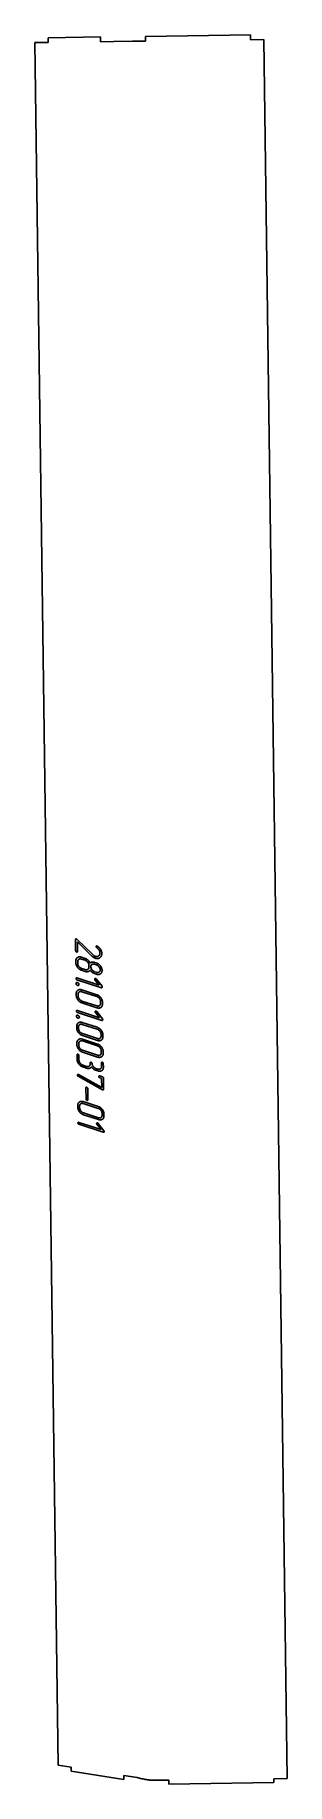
# Model space of a CAD drawing. Header units: millimetres. Extents: x 12 to 108, y 15 to 682.
import ezdxf

# ---------------------------------------------------------------- set-up
doc = ezdxf.new("R2010")
doc.units = ezdxf.units.MM
doc.linetypes.add('K5LT_BASIC', pattern=[0])
doc.layers.add('Engraving', color=7, linetype='Continuous')

msp = doc.modelspace()

# ---------------------------------------------------------------- linework, layer by layer
at = {"color": 143, "linetype": 'K5LT_BASIC', "lineweight": 25, "true_color": 0x33acca}
for p, q in [((36.71, 680.9), (16.71, 680.63)), ((16.71, 680.63), (16.73, 678.83)), ((36.73, 679.1), (36.71, 680.9)), ((93.77, 681.67), (53.77, 681.13)), ((53.77, 681.13), (53.8, 679.33)), ((93.79, 679.87), (93.77, 681.67)), ((98.79, 679.93), (93.79, 679.87)), ((98.79, 679.93), (107.67, 17.56)), ((16.73, 678.83), (11.73, 678.77)), ((20.52, 22.68), (11.73, 678.77)), ((41.73, 679.17), (36.73, 679.1)), ((48.8, 679.26), (41.73, 679.17)), ((53.8, 679.33), (48.8, 679.26)), ((20.52, 22.68), (25.54, 21.88)), ((25.54, 21.88), (25.56, 20.35)), ((25.56, 20.35), (45.6, 17.16)), ((45.58, 18.68), (50.59, 17.89)), ((45.6, 17.16), (45.58, 18.68)), ((57.67, 16.89), (62.67, 16.96)), ((62.67, 16.96), (62.69, 15.46)), ((62.69, 15.46), (102.69, 15.99)), ((102.67, 17.49), (107.67, 17.56)), ((102.69, 15.99), (102.67, 17.49))]:
    msp.add_line(p, q, dxfattribs=at)
msp.add_open_spline([(57.67, 16.89), (57.38, 16.89), (56.79, 16.89), (55.91, 16.94), (55.02, 17.03), (54.14, 17.16), (53.25, 17.31), (52.36, 17.49), (51.48, 17.68), (50.89, 17.82), (50.59, 17.89)], degree=3, dxfattribs=at)
at = {"layer": 'Engraving', "color": 143, "linetype": 'K5LT_BASIC', "lineweight": 25, "true_color": 0x33acca}
for p, q in [((27.21, 332.85), (27.16, 337.09)), ((27.71, 337.21), (33.69, 331.38)), ((33.3, 330.92), (27.88, 336.19)), ((27.88, 336.19), (27.93, 332.61)), ((35.32, 334.67), (35.45, 334.61)), ((27.27, 328.26), (27.26, 328.97)), ((27.99, 328.03), (27.98, 328.74)), ((29.38, 330.41), (30.8, 329.94)), ((29.39, 329.69), (30.81, 329.23)), ((32.26, 327.35), (32.27, 326.64)), ((33.69, 331.38), (33.97, 331.14)), ((33.97, 331.14), (34.22, 330.96)), ((34.38, 328.43), (35.11, 328.19)), ((34.38, 327.72), (35.11, 327.48)), ((27.71, 322.5), (36.13, 319.77)), ((36.99, 318.78), (27.72, 321.79)), ((30.86, 325.68), (29.43, 326.14)), ((30.87, 324.97), (29.44, 325.43)), ((35.15, 324.64), (34.42, 324.88)), ((35.16, 323.93), (34.43, 324.16)), ((36.13, 319.77), (34.57, 321.79)), ((35.07, 322.12), (37.24, 319.3)), ((35.38, 323.86), (35.16, 323.93)), ((35.61, 323.82), (35.38, 323.86)), ((35.98, 323.8), (35.61, 323.82)), ((37.11, 326.24), (37.22, 325.83)), ((37.22, 325.83), (37.26, 325.59)), ((37.26, 325.59), (37.26, 325.37)), ((27.44, 315.82), (27.43, 316.53)), ((28.16, 315.59), (28.15, 316.3)), ((29.54, 317.97), (35.25, 316.12)), ((29.55, 317.26), (35.26, 315.4)), ((35.31, 311.85), (29.6, 313.7)), ((36.71, 313.52), (36.72, 312.81)), ((37.42, 313.29), (37.43, 312.58)), ((27.87, 310.07), (36.29, 307.33)), ((37.16, 306.34), (27.88, 309.36)), ((35.32, 311.13), (29.61, 312.99)), ((36.29, 307.33), (34.74, 309.35)), ((35.23, 309.69), (37.4, 306.87)), ((27.61, 303.39), (27.6, 304.1)), ((28.32, 303.16), (28.31, 303.87)), ((29.71, 305.54), (35.42, 303.68)), ((29.72, 304.82), (35.43, 302.97)), ((35.48, 299.41), (29.77, 301.27)), ((35.49, 298.7), (29.78, 300.56)), ((36.88, 301.09), (36.88, 300.38)), ((37.59, 300.85), (37.6, 300.14)), ((27.69, 297.04), (27.68, 297.75)), ((27.77, 291.4), (27.74, 293.18)), ((28.41, 296.81), (28.4, 297.52)), ((29.8, 299.19), (35.51, 297.33)), ((29.81, 298.48), (35.51, 296.62)), ((35.56, 293.06), (29.85, 294.92)), ((35.57, 292.35), (29.86, 294.21)), ((36.96, 294.74), (36.97, 294.03)), ((37.68, 294.5), (37.68, 293.79)), ((28.46, 292.95), (28.48, 291.17)), ((29.93, 289.29), (31.35, 288.82)), ((31.36, 288.11), (29.94, 288.58)), ((32.76, 289.78), (32.76, 290.13)), ((34.55, 287.43), (34.41, 287.52)), ((34.69, 287.38), (34.55, 287.43)), ((34.93, 287.31), (34.69, 287.38)), ((34.92, 288.02), (35.63, 287.79)), ((35.64, 287.07), (34.93, 287.31)), ((37.04, 288.74), (37.02, 290.16)), ((37.74, 289.93), (37.76, 288.51)), ((27.92, 285.25), (27.85, 285.49)), ((37.44, 279.9), (28.13, 285.05)), ((28.18, 285.74), (28.28, 285.7)), ((28.28, 285.7), (37.15, 280.79)), ((31.17, 276.32), (31.11, 280.58)), ((31.83, 280.35), (31.88, 276.09)), ((36.39, 285.19), (37.45, 284.85)), ((37.1, 284.25), (36.39, 284.48)), ((37.15, 280.79), (37.1, 284.25)), ((37.54, 279.85), (37.44, 279.9)), ((37.81, 284.38), (37.87, 280.11)), ((28.01, 273.23), (28, 273.94)), ((28.73, 273), (28.72, 273.71)), ((30.11, 275.38), (35.82, 273.52)), ((30.12, 274.66), (35.83, 272.81)), ((28.44, 267.48), (36.87, 264.74)), ((37.73, 263.75), (28.45, 266.76)), ((35.88, 269.25), (30.17, 271.11)), ((35.89, 268.54), (30.18, 270.4)), ((36.87, 264.74), (35.31, 266.76)), ((35.8, 267.09), (37.97, 264.27)), ((37.28, 270.93), (37.29, 270.22)), ((37.99, 270.69), (38, 269.98))]:
    msp.add_line(p, q, dxfattribs=at)
for points in [[(27.27, 337.31), (27.15, 337.22), (27.16, 337.09)], [(27.54, 337.32), (27.39, 337.37), (27.27, 337.31)], [(27.71, 337.21), (27.64, 337.28), (27.54, 337.32)], [(35.07, 334.64), (34.98, 334.57), (34.98, 334.42)], [(34.98, 334.42), (35, 334.29), (35.05, 334.2)], [(35.05, 334.2), (35.1, 334.1), (35.22, 334.02)], [(35.32, 334.67), (35.17, 334.72), (35.07, 334.64)], [(35.22, 334.02), (35.89, 333.54), (36.17, 333.03)], [(36.77, 333.25), (36.33, 334.03), (35.45, 334.61)], [(37.18, 331.83), (37.17, 332.57), (36.77, 333.25)], [(27.21, 332.85), (27.21, 332.67), (27.33, 332.55)], [(27.87, 330.24), (27.25, 329.79), (27.26, 328.97)], [(27.27, 328.26), (27.29, 327.37), (27.92, 326.55)], [(27.33, 332.55), (27.45, 332.42), (27.57, 332.37)], [(27.57, 332.37), (27.7, 332.33), (27.82, 332.41)], [(27.82, 332.41), (27.93, 332.48), (27.93, 332.61)], [(29.38, 330.41), (28.48, 330.7), (27.87, 330.24)], [(27.92, 326.55), (28.55, 325.72), (29.44, 325.43)], [(28.39, 329.59), (27.97, 329.3), (27.98, 328.74)], [(27.99, 328.03), (28, 327.43), (28.42, 326.88)], [(29.39, 329.69), (28.81, 329.88), (28.39, 329.59)], [(28.42, 326.88), (28.83, 326.34), (29.43, 326.14)], [(31.86, 329.3), (31.35, 329.76), (30.8, 329.94)], [(31.83, 328.49), (31.4, 329.04), (30.81, 329.23)], [(32.26, 327.35), (32.25, 327.94), (31.83, 328.49)], [(32.72, 328.18), (32.36, 328.84), (31.86, 329.3)], [(31.86, 325.76), (32.28, 326.03), (32.27, 326.64)], [(33.44, 328.52), (33.01, 328.45), (32.72, 328.18)], [(33.38, 327.63), (32.97, 327.36), (32.98, 326.77)], [(32.98, 326.77), (32.99, 326.19), (33.4, 325.63)], [(33.3, 330.92), (33.74, 330.51), (34.08, 330.3)], [(34.38, 327.72), (33.79, 327.91), (33.38, 327.63)], [(34.38, 328.43), (33.87, 328.59), (33.44, 328.52)], [(34.08, 330.3), (34.41, 330.08), (34.76, 329.97)], [(34.75, 330.7), (34.48, 330.79), (34.22, 330.96)], [(35.96, 330.89), (35.47, 330.47), (34.75, 330.7)], [(34.76, 329.97), (35.78, 329.64), (36.51, 330.24)], [(36.63, 327.08), (35.93, 327.92), (35.11, 328.19)], [(36.12, 326.73), (35.71, 327.29), (35.11, 327.48)], [(36.32, 331.37), (36.19, 331.07), (35.96, 330.89)], [(36.55, 325.59), (36.54, 326.18), (36.12, 326.73)], [(36.17, 333.03), (36.45, 332.52), (36.45, 332.03)], [(36.45, 332.03), (36.46, 331.67), (36.32, 331.37)], [(36.51, 330.24), (37.19, 330.81), (37.18, 331.83)], [(37.11, 326.24), (36.94, 326.67), (36.63, 327.08)], [(27.44, 322.48), (27.35, 322.33), (27.35, 322.26)], [(27.35, 322.26), (27.36, 322.11), (27.44, 321.98)], [(27.52, 320.68), (27.38, 320.59), (27.38, 320.34)], [(27.38, 320.34), (27.38, 320.08), (27.56, 319.89)], [(27.71, 322.5), (27.52, 322.56), (27.44, 322.48)], [(27.44, 321.98), (27.54, 321.85), (27.72, 321.79)], [(27.91, 320.7), (27.69, 320.77), (27.52, 320.68)], [(27.56, 319.89), (27.73, 319.7), (27.92, 319.63)], [(28.24, 320.46), (28.03, 320.66), (27.91, 320.7)], [(28.45, 319.99), (28.45, 320.25), (28.24, 320.46)], [(28.28, 319.69), (28.45, 319.8), (28.45, 319.99)], [(30.86, 325.68), (31.45, 325.49), (31.86, 325.76)], [(30.87, 324.97), (31.47, 324.77), (32, 324.93)], [(32, 324.93), (32.53, 325.09), (32.75, 325.49)], [(32.75, 325.49), (33.1, 324.99), (33.5, 324.66)], [(33.4, 325.63), (33.81, 325.07), (34.42, 324.88)], [(33.5, 324.66), (33.91, 324.33), (34.43, 324.16)], [(34.57, 322.28), (34.46, 322.21), (34.46, 322.06)], [(34.46, 322.06), (34.46, 321.93), (34.57, 321.79)], [(34.82, 322.31), (34.67, 322.35), (34.57, 322.28)], [(35.07, 322.12), (34.88, 322.29), (34.82, 322.31)], [(35.15, 324.64), (35.74, 324.45), (36.15, 324.73)], [(35.98, 323.8), (36.37, 323.83), (36.66, 324.05)], [(36.15, 324.73), (36.55, 325), (36.55, 325.59)], [(36.66, 324.05), (37.27, 324.49), (37.26, 325.37)], [(28.03, 317.81), (27.42, 317.35), (27.43, 316.53)], [(27.44, 315.82), (27.45, 314.94), (28.09, 314.11)], [(27.92, 319.63), (28.12, 319.57), (28.28, 319.69)], [(29.54, 317.97), (28.64, 318.26), (28.03, 317.81)], [(28.09, 314.11), (28.73, 313.27), (29.61, 312.99)], [(28.56, 317.16), (28.14, 316.86), (28.15, 316.3)], [(28.16, 315.59), (28.16, 315.02), (28.58, 314.46)], [(29.55, 317.26), (28.98, 317.45), (28.56, 317.16)], [(28.58, 314.46), (28.99, 313.9), (29.6, 313.7)], [(36.76, 315.01), (36.11, 315.84), (35.25, 316.12)], [(36.28, 314.66), (35.85, 315.21), (35.26, 315.4)], [(36.71, 313.52), (36.7, 314.11), (36.28, 314.66)], [(37.42, 313.29), (37.41, 314.18), (36.76, 315.01)], [(36.99, 318.78), (37.15, 318.73), (37.25, 318.8)], [(37.34, 319.03), (37.34, 319.17), (37.24, 319.3)], [(37.25, 318.8), (37.34, 318.88), (37.34, 319.03)], [(27.6, 310.05), (27.52, 309.89), (27.52, 309.83)], [(27.52, 309.83), (27.52, 309.67), (27.61, 309.55)], [(27.69, 308.25), (27.54, 308.15), (27.55, 307.91)], [(27.55, 307.91), (27.55, 307.65), (27.72, 307.46)], [(27.87, 310.07), (27.69, 310.13), (27.6, 310.05)], [(27.61, 309.55), (27.71, 309.41), (27.88, 309.36)], [(28.07, 308.26), (27.86, 308.33), (27.69, 308.25)], [(27.72, 307.46), (27.9, 307.26), (28.09, 307.2)], [(28.4, 308.02), (28.2, 308.22), (28.07, 308.26)], [(28.09, 307.2), (28.28, 307.14), (28.45, 307.25)], [(28.62, 307.56), (28.61, 307.82), (28.4, 308.02)], [(28.45, 307.25), (28.62, 307.37), (28.62, 307.56)], [(34.73, 309.85), (34.63, 309.78), (34.63, 309.63)], [(34.63, 309.63), (34.63, 309.49), (34.74, 309.35)], [(34.99, 309.87), (34.84, 309.92), (34.73, 309.85)], [(35.23, 309.69), (35.05, 309.85), (34.99, 309.87)], [(35.31, 311.85), (35.9, 311.66), (36.31, 311.94)], [(35.32, 311.13), (36.21, 310.84), (36.83, 311.27)], [(36.31, 311.94), (36.73, 312.22), (36.72, 312.81)], [(36.83, 311.27), (37.44, 311.7), (37.43, 312.58)], [(37.51, 306.59), (37.5, 306.73), (37.4, 306.87)], [(37.41, 306.37), (37.51, 306.45), (37.51, 306.59)], [(28.2, 305.37), (27.59, 304.92), (27.6, 304.1)], [(27.61, 303.39), (27.62, 302.5), (28.26, 301.67)], [(29.71, 305.54), (28.81, 305.83), (28.2, 305.37)], [(28.26, 301.67), (28.9, 300.84), (29.78, 300.56)], [(28.72, 304.72), (28.3, 304.43), (28.31, 303.87)], [(28.32, 303.16), (28.33, 302.58), (28.74, 302.02)], [(29.72, 304.82), (29.14, 305.01), (28.72, 304.72)], [(28.74, 302.02), (29.15, 301.47), (29.77, 301.27)], [(36.93, 302.58), (36.28, 303.4), (35.42, 303.68)], [(36.44, 302.23), (36.02, 302.78), (35.43, 302.97)], [(36.88, 301.09), (36.87, 301.67), (36.44, 302.23)], [(36.48, 299.5), (36.89, 299.79), (36.88, 300.38)], [(37.59, 300.85), (37.58, 301.75), (36.93, 302.58)], [(37, 298.84), (37.61, 299.27), (37.6, 300.14)], [(37.16, 306.34), (37.32, 306.29), (37.41, 306.37)], [(28.28, 299.02), (27.67, 298.57), (27.68, 297.75)], [(27.69, 297.04), (27.7, 296.15), (28.34, 295.32)], [(27.84, 293.41), (27.74, 293.34), (27.74, 293.18)], [(28.1, 293.42), (27.95, 293.46), (27.84, 293.41)], [(28.32, 293.26), (28.18, 293.39), (28.1, 293.42)], [(29.8, 299.19), (28.9, 299.48), (28.28, 299.02)], [(28.46, 292.95), (28.46, 293.12), (28.32, 293.26)], [(28.34, 295.32), (28.98, 294.49), (29.86, 294.21)], [(28.81, 298.37), (28.39, 298.08), (28.4, 297.52)], [(28.41, 296.81), (28.41, 296.23), (28.83, 295.67)], [(29.81, 298.48), (29.23, 298.66), (28.81, 298.37)], [(28.83, 295.67), (29.24, 295.12), (29.85, 294.92)], [(35.48, 299.41), (36.06, 299.22), (36.48, 299.5)], [(35.49, 298.7), (36.38, 298.41), (37, 298.84)], [(37.01, 296.23), (36.36, 297.05), (35.51, 297.33)], [(36.53, 295.88), (36.11, 296.43), (35.51, 296.62)], [(35.56, 293.06), (36.15, 292.87), (36.56, 293.15)], [(36.96, 294.74), (36.95, 295.33), (36.53, 295.88)], [(36.56, 293.15), (36.98, 293.44), (36.97, 294.03)], [(37.68, 294.5), (37.66, 295.4), (37.01, 296.23)], [(37.08, 292.49), (37.7, 292.92), (37.68, 293.79)], [(27.77, 291.4), (27.78, 290.51), (28.41, 289.69)], [(28.41, 289.69), (29.04, 288.87), (29.94, 288.58)], [(28.91, 290.03), (28.49, 290.57), (28.48, 291.17)], [(29.93, 289.29), (29.33, 289.48), (28.91, 290.03)], [(32.36, 288.9), (31.95, 288.63), (31.35, 288.82)], [(31.36, 288.11), (31.96, 287.92), (32.49, 288.07)], [(32.76, 289.78), (32.77, 289.18), (32.36, 288.9)], [(32.49, 288.07), (33.02, 288.23), (33.25, 288.64)], [(32.85, 290.37), (32.75, 290.3), (32.76, 290.13)], [(33.11, 290.37), (32.97, 290.42), (32.85, 290.37)], [(33.33, 290.21), (33.19, 290.35), (33.11, 290.37)], [(33.25, 288.64), (33.62, 288.12), (34, 287.8)], [(33.47, 289.9), (33.47, 290.08), (33.33, 290.21)], [(33.9, 288.76), (33.48, 289.31), (33.47, 289.9)], [(34.92, 288.02), (34.32, 288.21), (33.9, 288.76)], [(34, 287.8), (34.21, 287.6), (34.41, 287.52)], [(35.57, 292.35), (36.46, 292.06), (37.08, 292.49)], [(36.64, 287.87), (36.22, 287.59), (35.63, 287.79)], [(35.64, 287.07), (36.54, 286.78), (37.15, 287.2)], [(37.04, 288.74), (37.05, 288.14), (36.64, 287.87)], [(37.12, 290.39), (37.02, 290.33), (37.02, 290.16)], [(37.37, 290.4), (37.23, 290.45), (37.12, 290.39)], [(37.15, 287.2), (37.77, 287.62), (37.76, 288.51)], [(37.59, 290.24), (37.45, 290.38), (37.37, 290.4)], [(37.74, 289.93), (37.73, 290.11), (37.59, 290.24)], [(27.93, 285.71), (27.85, 285.61), (27.85, 285.49)], [(27.92, 285.25), (28.08, 285.08), (28.13, 285.05)], [(28.18, 285.74), (28.02, 285.8), (27.93, 285.71)], [(31.21, 280.81), (31.11, 280.75), (31.11, 280.58)], [(31.46, 280.82), (31.32, 280.87), (31.21, 280.81)], [(31.68, 280.66), (31.54, 280.8), (31.46, 280.82)], [(31.83, 280.35), (31.82, 280.53), (31.68, 280.66)], [(36.12, 285.17), (36.03, 285.02), (36.03, 284.95)], [(36.03, 284.95), (36.04, 284.8), (36.12, 284.67)], [(36.39, 285.19), (36.2, 285.25), (36.12, 285.17)], [(36.12, 284.67), (36.22, 284.54), (36.39, 284.48)], [(37.81, 284.38), (37.81, 284.73), (37.45, 284.85)], [(37.54, 279.85), (37.69, 279.8), (37.78, 279.87)], [(37.78, 279.87), (37.87, 279.94), (37.87, 280.11)], [(28.6, 275.21), (27.99, 274.76), (28, 273.94)], [(28.01, 273.23), (28.02, 272.34), (28.66, 271.51)], [(30.11, 275.38), (29.22, 275.67), (28.6, 275.21)], [(29.13, 274.56), (28.71, 274.27), (28.72, 273.71)], [(30.12, 274.66), (29.55, 274.85), (29.13, 274.56)], [(31.17, 276.32), (31.17, 276.15), (31.29, 276.02)], [(31.29, 276.02), (31.4, 275.89), (31.53, 275.85)], [(31.53, 275.85), (31.66, 275.81), (31.77, 275.88)], [(31.77, 275.88), (31.89, 275.96), (31.88, 276.09)], [(37.33, 272.42), (36.68, 273.24), (35.82, 273.52)], [(28.17, 267.46), (28.09, 267.3), (28.09, 267.24)], [(28.09, 267.24), (28.09, 267.08), (28.18, 266.95)], [(28.44, 267.48), (28.26, 267.54), (28.17, 267.46)], [(28.18, 266.95), (28.28, 266.82), (28.45, 266.76)], [(28.66, 271.51), (29.3, 270.68), (30.18, 270.4)], [(28.73, 273), (28.73, 272.42), (29.15, 271.86)], [(29.15, 271.86), (29.56, 271.31), (30.17, 271.11)], [(35.3, 267.25), (35.2, 267.18), (35.2, 267.03)], [(35.2, 267.03), (35.2, 266.9), (35.31, 266.76)], [(35.56, 267.28), (35.41, 267.33), (35.3, 267.25)], [(35.8, 267.09), (35.62, 267.26), (35.56, 267.28)], [(36.85, 272.07), (36.43, 272.62), (35.83, 272.81)], [(35.88, 269.25), (36.47, 269.06), (36.88, 269.34)], [(35.89, 268.54), (36.78, 268.25), (37.4, 268.68)], [(37.28, 270.93), (37.27, 271.52), (36.85, 272.07)], [(36.88, 269.34), (37.3, 269.63), (37.29, 270.22)], [(37.99, 270.69), (37.98, 271.59), (37.33, 272.42)], [(37.4, 268.68), (38.02, 269.11), (38, 269.98)], [(37.73, 263.75), (37.89, 263.7), (37.98, 263.78)], [(38.08, 264), (38.07, 264.14), (37.97, 264.27)], [(37.98, 263.78), (38.08, 263.85), (38.08, 264)]]:
    msp.add_open_spline(points, degree=2, dxfattribs=at)

doc.saveas('drawing.dxf')
